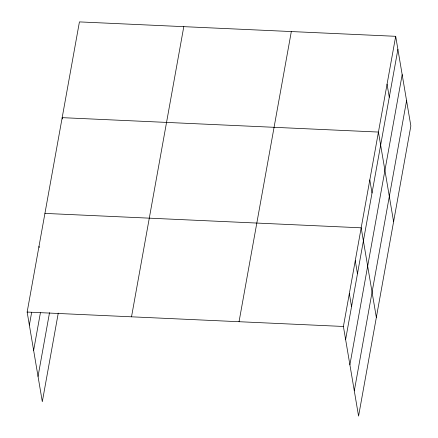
<?xml version="1.0" encoding="UTF-8"?>
<svg xmlns="http://www.w3.org/2000/svg" width="438" height="438" viewBox="0 0 438 438"><rect width="100%" height="100%" fill="white"/><g stroke="black" fill="none" stroke-linecap="round" stroke-linejoin="round"><path stroke-width="0.66" d="M58.27 313.104L42.311 401.69L27.151 312.059L79.431 21.9L395.689 36.31L410.849 125.941L358.569 416.1L343.408 326.469L395.689 36.31M29.357 325.111L31.656 312.36M33.633 350.378L40.405 312.798M38.035 376.417L49.521 312.661M131.515 316.811L183.796 26.658M239.044 321.711L291.325 31.552M345.62 339.521L397.896 49.363M349.891 364.788L402.172 74.635M354.298 390.827L406.574 100.669M44.928 213.405L361.186 227.815L376.346 317.446M27.151 312.059L343.408 326.469M387.061 84.184L389.272 97.236M393.598 221.694L378.437 132.062L62.18 117.652L62.399 118.955M369.809 179.936L372.021 192.988M355.262 260.698L357.468 273.75M349.332 293.58L351.544 306.633M38.998 246.287L39.223 247.59"/></g></svg>
